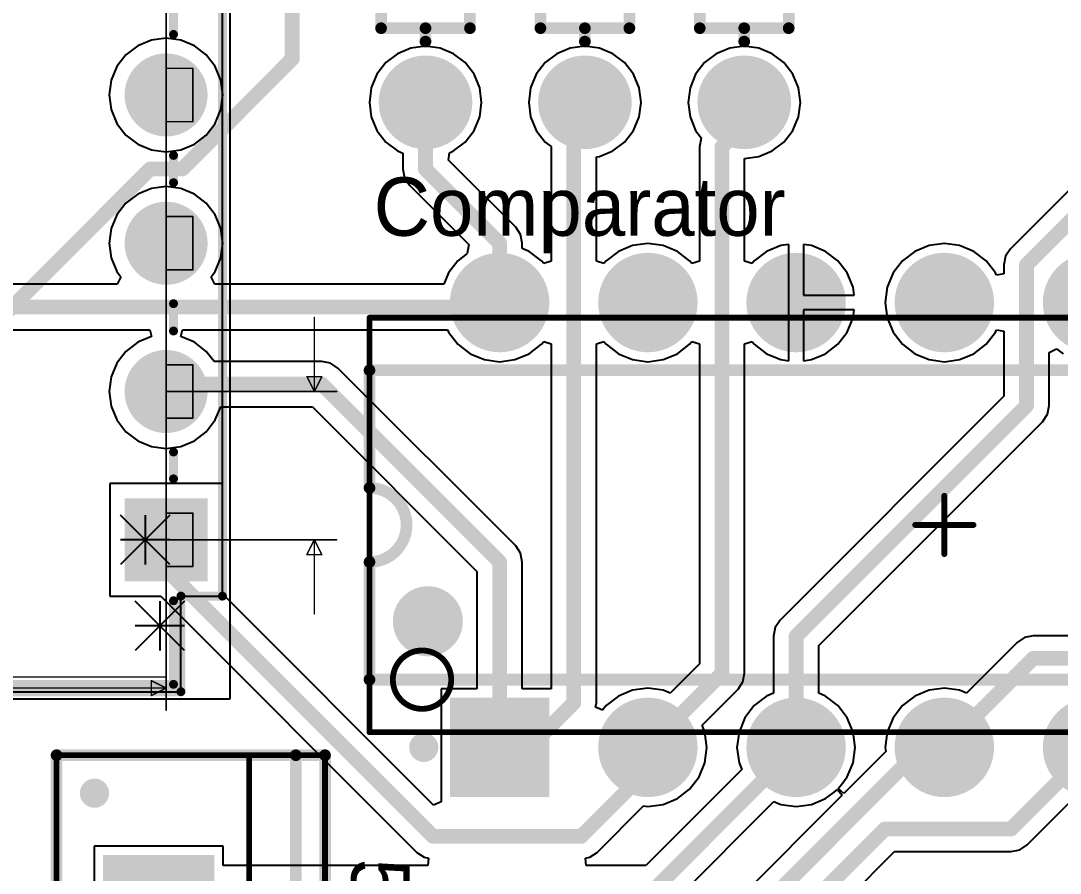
# Model space of a CAD drawing. Header units: millimetres. Extents: x 37.7 to 114.2, y 38.4 to 111.
# Drawn here: x 64.82 to 82.63, y 70.74 to 85.34 of the extents above; entities that cross this region are included whole.
import ezdxf

# ---------------------------------------------------------------- set-up
doc = ezdxf.new("R2010")
doc.units = ezdxf.units.MM
for name, color, linetype in [('BottomLayer', 5, 'Continuous'), ('BottomSolder', 6, 'Continuous'), ('KeepOutLayer', 6, 'Continuous'), ('Mechanical13', 56, 'Continuous'), ('Mechanical15', 56, 'Continuous'), ('Mechanical5', 56, 'Continuous'), ('Mechanical7', 56, 'Continuous'), ('MultiLayer', 9, 'Continuous'), ('PadHoleLayer', 156, 'Continuous'), ('TopLayer', 1, 'Continuous'), ('TopOverlay', 2, 'Continuous'), ('TopSolder', 216, 'Continuous')]:
    doc.layers.add(name, color=color, linetype=linetype)

# ---------------------------------------------------------------- blocks, each defined once
blk = doc.blocks.new('AXIAL_0_3_1')
at = {"layer": 'BottomLayer', "const_width": 0.7}
for points in [[(-4.16, 0, 1), (-3.46, 0, 1)], [(3.46, 0, 1), (4.16, 0, 1)]]:
    blk.add_lwpolyline(points, format="xyb", close=True, dxfattribs=at)
at = {"layer": 'BottomSolder', "const_width": 0.802}
for points in [[(-4.211, 0, 1), (-3.409, 0, 1)], [(3.409, 0, 1), (4.211, 0, 1)]]:
    blk.add_lwpolyline(points, format="xyb", close=True, dxfattribs=at)
at = {"layer": 'MultiLayer', "const_width": 0.7}
for points in [[(-4.16, 0, 1), (-3.46, 0, 1)], [(3.46, 0, 1), (4.16, 0, 1)]]:
    blk.add_lwpolyline(points, format="xyb", close=True, dxfattribs=at)
at = {"layer": 'PadHoleLayer', "const_width": 0.425}
for points in [[(-4.022, 0, 1), (-3.598, 0, 1)], [(3.598, 0, 1), (4.022, 0, 1)]]:
    blk.add_lwpolyline(points, format="xyb", close=True, dxfattribs=at)
at = {"layer": 'TopLayer', "const_width": 0.7}
for points in [[(-4.16, 0, 1), (-3.46, 0, 1)], [(3.46, 0, 1), (4.16, 0, 1)]]:
    blk.add_lwpolyline(points, format="xyb", close=True, dxfattribs=at)
at = {"layer": 'TopOverlay', "const_width": 0.2}
for points in [[(-2.54, 0.762), (2.54, 0.762)], [(-2.54, 0.762), (-2.54, -0.762)], [(2.54, 0.762), (2.54, 0)], [(-2.769, 0), (-2.54, 0)], [(2.54, 0), (2.54, -0.762)], [(2.54, 0), (2.769, 0)], [(-2.54, -0.762), (2.54, -0.762)]]:
    blk.add_lwpolyline(points, dxfattribs=at)
at = {"layer": 'TopOverlay', "const_width": 0.1}
for points in [[(-2.59, 0.762, 1), (-2.49, 0.762, 1)], [(-2.59, 0.762, 1), (-2.49, 0.762, 1)], [(2.49, 0.762, 1), (2.59, 0.762, 1)], [(2.49, 0.762, 1), (2.59, 0.762, 1)], [(-2.819, 0, 1), (-2.719, 0, 1)], [(-2.59, 0, 1), (-2.49, 0, 1)], [(2.49, 0, 1), (2.59, 0, 1)], [(2.49, 0, 1), (2.59, 0, 1)], [(2.49, 0, 1), (2.59, 0, 1)], [(2.719, 0, 1), (2.819, 0, 1)], [(-2.59, -0.762, 1), (-2.49, -0.762, 1)], [(-2.59, -0.762, 1), (-2.49, -0.762, 1)], [(2.49, -0.762, 1), (2.59, -0.762, 1)], [(2.49, -0.762, 1), (2.59, -0.762, 1)]]:
    blk.add_lwpolyline(points, format="xyb", close=True, dxfattribs=at)
at = {"layer": 'TopSolder', "const_width": 0.802}
for points in [[(-4.211, 0, 1), (-3.409, 0, 1)], [(3.409, 0, 1), (4.211, 0, 1)]]:
    blk.add_lwpolyline(points, format="xyb", close=True, dxfattribs=at)
blk = doc.blocks.new('AXIAL_0_3_2')
at = {"layer": 'BottomLayer', "const_width": 0.7}
for points in [[(-4.16, 0, 1), (-3.46, 0, 1)], [(3.46, 0, 1), (4.16, 0, 1)]]:
    blk.add_lwpolyline(points, format="xyb", close=True, dxfattribs=at)
at = {"layer": 'BottomSolder', "const_width": 0.802}
for points in [[(-4.211, 0, 1), (-3.409, 0, 1)], [(3.409, 0, 1), (4.211, 0, 1)]]:
    blk.add_lwpolyline(points, format="xyb", close=True, dxfattribs=at)
at = {"layer": 'MultiLayer', "const_width": 0.7}
for points in [[(-4.16, 0, 1), (-3.46, 0, 1)], [(3.46, 0, 1), (4.16, 0, 1)]]:
    blk.add_lwpolyline(points, format="xyb", close=True, dxfattribs=at)
at = {"layer": 'PadHoleLayer', "const_width": 0.425}
for points in [[(-4.022, 0, 1), (-3.598, 0, 1)], [(3.598, 0, 1), (4.022, 0, 1)]]:
    blk.add_lwpolyline(points, format="xyb", close=True, dxfattribs=at)
at = {"layer": 'TopLayer', "const_width": 0.7}
for points in [[(-4.16, 0, 1), (-3.46, 0, 1)], [(3.46, 0, 1), (4.16, 0, 1)]]:
    blk.add_lwpolyline(points, format="xyb", close=True, dxfattribs=at)
at = {"layer": 'TopOverlay', "const_width": 0.2}
for points in [[(-2.54, 0.762), (2.54, 0.762)], [(-2.54, 0.762), (-2.54, -0.762)], [(2.54, 0.762), (2.54, 0)], [(-2.769, 0), (-2.54, 0)], [(2.54, 0), (2.54, -0.762)], [(2.54, 0), (2.769, 0)], [(-2.54, -0.762), (2.54, -0.762)]]:
    blk.add_lwpolyline(points, dxfattribs=at)
at = {"layer": 'TopOverlay', "const_width": 0.1}
for points in [[(-2.59, 0.762, 1), (-2.49, 0.762, 1)], [(-2.59, 0.762, 1), (-2.49, 0.762, 1)], [(2.49, 0.762, 1), (2.59, 0.762, 1)], [(2.49, 0.762, 1), (2.59, 0.762, 1)], [(-2.819, 0, 1), (-2.719, 0, 1)], [(-2.59, 0, 1), (-2.49, 0, 1)], [(2.49, 0, 1), (2.59, 0, 1)], [(2.49, 0, 1), (2.59, 0, 1)], [(2.49, 0, 1), (2.59, 0, 1)], [(2.719, 0, 1), (2.819, 0, 1)], [(-2.59, -0.762, 1), (-2.49, -0.762, 1)], [(-2.59, -0.762, 1), (-2.49, -0.762, 1)], [(2.49, -0.762, 1), (2.59, -0.762, 1)], [(2.49, -0.762, 1), (2.59, -0.762, 1)]]:
    blk.add_lwpolyline(points, format="xyb", close=True, dxfattribs=at)
at = {"layer": 'TopSolder', "const_width": 0.802}
for points in [[(-4.211, 0, 1), (-3.409, 0, 1)], [(3.409, 0, 1), (4.211, 0, 1)]]:
    blk.add_lwpolyline(points, format="xyb", close=True, dxfattribs=at)
blk = doc.blocks.new('AXIAL_0_3_3')
at = {"layer": 'BottomLayer', "const_width": 0.7}
for points in [[(-4.16, 0, 1), (-3.46, 0, 1)], [(3.46, 0, 1), (4.16, 0, 1)]]:
    blk.add_lwpolyline(points, format="xyb", close=True, dxfattribs=at)
at = {"layer": 'BottomSolder', "const_width": 0.802}
for points in [[(-4.211, 0, 1), (-3.409, 0, 1)], [(3.409, 0, 1), (4.211, 0, 1)]]:
    blk.add_lwpolyline(points, format="xyb", close=True, dxfattribs=at)
at = {"layer": 'MultiLayer', "const_width": 0.7}
for points in [[(-4.16, 0, 1), (-3.46, 0, 1)], [(3.46, 0, 1), (4.16, 0, 1)]]:
    blk.add_lwpolyline(points, format="xyb", close=True, dxfattribs=at)
at = {"layer": 'PadHoleLayer', "const_width": 0.425}
for points in [[(-4.022, 0, 1), (-3.598, 0, 1)], [(3.598, 0, 1), (4.022, 0, 1)]]:
    blk.add_lwpolyline(points, format="xyb", close=True, dxfattribs=at)
at = {"layer": 'TopLayer', "const_width": 0.7}
for points in [[(-4.16, 0, 1), (-3.46, 0, 1)], [(3.46, 0, 1), (4.16, 0, 1)]]:
    blk.add_lwpolyline(points, format="xyb", close=True, dxfattribs=at)
at = {"layer": 'TopOverlay', "const_width": 0.2}
for points in [[(-2.54, 0.762), (2.54, 0.762)], [(-2.54, 0.762), (-2.54, -0.762)], [(2.54, 0.762), (2.54, 0)], [(-2.769, 0), (-2.54, 0)], [(2.54, 0), (2.54, -0.762)], [(2.54, 0), (2.769, 0)], [(-2.54, -0.762), (2.54, -0.762)]]:
    blk.add_lwpolyline(points, dxfattribs=at)
at = {"layer": 'TopOverlay', "const_width": 0.1}
for points in [[(-2.59, 0.762, 1), (-2.49, 0.762, 1)], [(-2.59, 0.762, 1), (-2.49, 0.762, 1)], [(2.49, 0.762, 1), (2.59, 0.762, 1)], [(2.49, 0.762, 1), (2.59, 0.762, 1)], [(-2.819, 0, 1), (-2.719, 0, 1)], [(-2.59, 0, 1), (-2.49, 0, 1)], [(2.49, 0, 1), (2.59, 0, 1)], [(2.49, 0, 1), (2.59, 0, 1)], [(2.49, 0, 1), (2.59, 0, 1)], [(2.719, 0, 1), (2.819, 0, 1)], [(-2.59, -0.762, 1), (-2.49, -0.762, 1)], [(-2.59, -0.762, 1), (-2.49, -0.762, 1)], [(2.49, -0.762, 1), (2.59, -0.762, 1)], [(2.49, -0.762, 1), (2.59, -0.762, 1)]]:
    blk.add_lwpolyline(points, format="xyb", close=True, dxfattribs=at)
at = {"layer": 'TopSolder', "const_width": 0.802}
for points in [[(-4.211, 0, 1), (-3.409, 0, 1)], [(3.409, 0, 1), (4.211, 0, 1)]]:
    blk.add_lwpolyline(points, format="xyb", close=True, dxfattribs=at)
blk = doc.blocks.new('J14_8')
at = {"layer": 'BottomLayer', "const_width": 0.711}
for points in [[(-7.976, 12.7, 1), (-7.264, 12.7, 1)], [(-7.976, 10.16, 1), (-7.264, 10.16, 1)], [(-7.976, 7.62, 1), (-7.264, 7.62, 1)]]:
    blk.add_lwpolyline(points, format="xyb", close=True, dxfattribs=at)
at = {"layer": 'BottomLayer'}
blk.add_solid([(-8.331, 14.529), (-6.909, 14.529), (-8.331, 15.951), (-6.909, 15.951)], dxfattribs=at)
at = {"layer": 'BottomSolder', "const_width": 0.711}
for points in [[(-7.976, 12.7, 1), (-7.264, 12.7, 1)], [(-7.976, 10.16, 1), (-7.264, 10.16, 1)], [(-7.976, 7.62, 1), (-7.264, 7.62, 1)]]:
    blk.add_lwpolyline(points, format="xyb", close=True, dxfattribs=at)
at = {"layer": 'BottomSolder'}
blk.add_solid([(-8.331, 14.529), (-6.909, 14.529), (-8.331, 15.951), (-6.909, 15.951)], dxfattribs=at)
at = {"layer": 'Mechanical13'}
for p, q in [((-7.684, 15.663), (-6.837, 14.817)), ((-7.684, 14.817), (-6.837, 15.663)), ((-7.26, 14.817), (-7.26, 15.663)), ((-7.684, 15.24), (-6.837, 15.24))]:
    blk.add_line(p, q, dxfattribs=at)
at = {"layer": 'Mechanical13', "const_width": 0.0254}
for points in [[(-7.62, 17.59), (-7.62, -2.349)], [(0, 17.59), (-7.62, 17.59)], [(-8.077, 15.697), (-8.077, 14.783)], [(-7.62, 15.697), (-8.077, 15.697)], [(-7.62, 15.697), (-7.62, 14.783)], [(-7.62, 14.783), (-8.077, 14.783)], [(-8.077, 13.157), (-8.077, 12.243)], [(-7.62, 13.157), (-8.077, 13.157)], [(-7.62, 13.157), (-7.62, 12.243)], [(-7.62, 12.243), (-8.077, 12.243)], [(-8.077, 10.617), (-8.077, 9.703)], [(-7.62, 10.617), (-8.077, 10.617)], [(-7.62, 10.617), (-7.62, 9.703)], [(-7.62, 9.703), (-8.077, 9.703)], [(-8.077, 8.077), (-8.077, 7.163)], [(-7.62, 8.077), (-8.077, 8.077)], [(-7.62, 8.077), (-7.62, 7.163)], [(-7.62, 7.163), (-8.077, 7.163)]]:
    blk.add_lwpolyline(points, dxfattribs=at)
at = {"layer": 'Mechanical13', "const_width": 0.0127}
for points in [[(-7.626, 17.59, 1), (-7.614, 17.59, 1)], [(-7.626, 17.59, 1), (-7.614, 17.59, 1)], [(-8.084, 15.697, 1), (-8.071, 15.697, 1)], [(-8.084, 15.697, 1), (-8.071, 15.697, 1)], [(-7.626, 15.697, 1), (-7.614, 15.697, 1)], [(-7.626, 15.697, 1), (-7.614, 15.697, 1)], [(-8.084, 14.783, 1), (-8.071, 14.783, 1)], [(-8.084, 14.783, 1), (-8.071, 14.783, 1)], [(-7.626, 14.783, 1), (-7.614, 14.783, 1)], [(-7.626, 14.783, 1), (-7.614, 14.783, 1)], [(-8.084, 13.157, 1), (-8.071, 13.157, 1)], [(-8.084, 13.157, 1), (-8.071, 13.157, 1)], [(-7.626, 13.157, 1), (-7.614, 13.157, 1)], [(-7.626, 13.157, 1), (-7.614, 13.157, 1)], [(-8.084, 12.243, 1), (-8.071, 12.243, 1)], [(-8.084, 12.243, 1), (-8.071, 12.243, 1)], [(-7.626, 12.243, 1), (-7.614, 12.243, 1)], [(-7.626, 12.243, 1), (-7.614, 12.243, 1)], [(-8.084, 10.617, 1), (-8.071, 10.617, 1)], [(-8.084, 10.617, 1), (-8.071, 10.617, 1)], [(-7.626, 10.617, 1), (-7.614, 10.617, 1)], [(-7.626, 10.617, 1), (-7.614, 10.617, 1)], [(-8.084, 9.703, 1), (-8.071, 9.703, 1)], [(-8.084, 9.703, 1), (-8.071, 9.703, 1)], [(-7.626, 9.703, 1), (-7.614, 9.703, 1)], [(-7.626, 9.703, 1), (-7.614, 9.703, 1)], [(-8.084, 8.077, 1), (-8.071, 8.077, 1)], [(-8.084, 8.077, 1), (-8.071, 8.077, 1)], [(-7.626, 8.077, 1), (-7.614, 8.077, 1)], [(-7.626, 8.077, 1), (-7.614, 8.077, 1)], [(-8.084, 7.163, 1), (-8.071, 7.163, 1)], [(-8.084, 7.163, 1), (-8.071, 7.163, 1)], [(-7.626, 7.163, 1), (-7.614, 7.163, 1)], [(-7.626, 7.163, 1), (-7.614, 7.163, 1)]]:
    blk.add_lwpolyline(points, format="xyb", close=True, dxfattribs=at)
at = {"layer": 'Mechanical15'}
for p, q in [((0.254, 17.843), (-7.874, 17.843)), ((-7.874, 17.843), (-7.874, 16.205)), ((-7.874, 16.205), (-8.585, 16.205)), ((-8.585, 16.205), (-8.585, -0.965))]:
    blk.add_line(p, q, dxfattribs=at)
at = {"layer": 'Mechanical15', "const_width": 0.152}
for points in [[(0.254, 17.843), (-7.874, 17.843)], [(-7.874, 17.843), (-7.874, 16.205)], [(-7.874, 16.205), (-8.585, 16.205)], [(-8.585, 16.205), (-8.585, -0.965)]]:
    blk.add_lwpolyline(points, dxfattribs=at)
at = {"layer": 'Mechanical15', "const_width": 0.0762}
for points in [[(-7.912, 17.843, 1), (-7.836, 17.843, 1)], [(-7.912, 17.843, 1), (-7.836, 17.843, 1)], [(-8.623, 16.205, 1), (-8.547, 16.205, 1)], [(-8.623, 16.205, 1), (-8.547, 16.205, 1)], [(-7.912, 16.205, 1), (-7.836, 16.205, 1)], [(-7.912, 16.205, 1), (-7.836, 16.205, 1)]]:
    blk.add_lwpolyline(points, format="xyb", close=True, dxfattribs=at)
at = {"layer": 'Mechanical5'}
for p, q in [((-8.712, -2.731), (-8.712, 17.971)), ((-8.712, 17.971), (1.092, 17.971))]:
    blk.add_line(p, q, dxfattribs=at)
at = {"layer": 'Mechanical7', "const_width": 0.0254}
for points in [[(-7.62, 18.161), (-7.62, 0)], [(-7.366, 17.907), (-7.62, 17.78)], [(-7.366, 17.907), (-7.366, 17.653)], [(-7.366, 17.653), (-7.62, 17.78)], [(0, 17.78), (-7.62, 17.78)], [(-10.16, 16.51), (-10.16, 15.24)], [(-10.033, 15.494), (-10.287, 15.494)], [(-10.16, 15.24), (-10.287, 15.494)], [(-10.033, 15.494), (-10.16, 15.24)], [(-7.62, 15.24), (-10.541, 15.24)], [(-7.62, 12.7), (-10.541, 12.7)], [(-10.16, 12.7), (-10.287, 12.446)], [(-10.033, 12.446), (-10.16, 12.7)], [(-10.16, 12.7), (-10.16, 11.43)], [(-10.033, 12.446), (-10.287, 12.446)]]:
    blk.add_lwpolyline(points, dxfattribs=at)
at = {"layer": 'Mechanical7', "const_width": 0.0127}
for points in [[(-7.626, 18.161, 1), (-7.614, 18.161, 1)], [(-7.372, 17.907, 1), (-7.36, 17.907, 1)], [(-7.372, 17.907, 1), (-7.36, 17.907, 1)], [(-7.626, 17.78, 1), (-7.614, 17.78, 1)], [(-7.626, 17.78, 1), (-7.614, 17.78, 1)], [(-7.626, 17.78, 1), (-7.614, 17.78, 1)], [(-7.372, 17.653, 1), (-7.36, 17.653, 1)], [(-7.372, 17.653, 1), (-7.36, 17.653, 1)], [(-10.166, 16.51, 1), (-10.154, 16.51, 1)], [(-10.293, 15.494, 1), (-10.281, 15.494, 1)], [(-10.293, 15.494, 1), (-10.281, 15.494, 1)], [(-10.039, 15.494, 1), (-10.027, 15.494, 1)], [(-10.039, 15.494, 1), (-10.027, 15.494, 1)], [(-10.547, 15.24, 1), (-10.535, 15.24, 1)], [(-10.166, 15.24, 1), (-10.154, 15.24, 1)], [(-10.166, 15.24, 1), (-10.154, 15.24, 1)], [(-10.166, 15.24, 1), (-10.154, 15.24, 1)], [(-7.626, 15.24, 1), (-7.614, 15.24, 1)], [(-10.547, 12.7, 1), (-10.535, 12.7, 1)], [(-10.166, 12.7, 1), (-10.154, 12.7, 1)], [(-10.166, 12.7, 1), (-10.154, 12.7, 1)], [(-10.166, 12.7, 1), (-10.154, 12.7, 1)], [(-7.626, 12.7, 1), (-7.614, 12.7, 1)], [(-10.293, 12.446, 1), (-10.281, 12.446, 1)], [(-10.293, 12.446, 1), (-10.281, 12.446, 1)], [(-10.039, 12.446, 1), (-10.027, 12.446, 1)], [(-10.039, 12.446, 1), (-10.027, 12.446, 1)], [(-10.166, 11.43, 1), (-10.154, 11.43, 1)]]:
    blk.add_lwpolyline(points, format="xyb", close=True, dxfattribs=at)
at = {"layer": 'MultiLayer', "const_width": 0.711}
for points in [[(-7.976, 12.7, 1), (-7.264, 12.7, 1)], [(-7.976, 10.16, 1), (-7.264, 10.16, 1)], [(-7.976, 7.62, 1), (-7.264, 7.62, 1)]]:
    blk.add_lwpolyline(points, format="xyb", close=True, dxfattribs=at)
at = {"layer": 'MultiLayer'}
blk.add_solid([(-8.331, 14.529), (-6.909, 14.529), (-8.331, 15.951), (-6.909, 15.951)], dxfattribs=at)
at = {"layer": 'PadHoleLayer', "const_width": 0.457}
for points in [[(-7.849, 15.24, 1), (-7.391, 15.24, 1)], [(-7.849, 12.7, 1), (-7.391, 12.7, 1)], [(-7.849, 10.16, 1), (-7.391, 10.16, 1)], [(-7.849, 7.62, 1), (-7.391, 7.62, 1)]]:
    blk.add_lwpolyline(points, format="xyb", close=True, dxfattribs=at)
at = {"layer": 'TopLayer', "const_width": 0.711}
for points in [[(-7.976, 12.7, 1), (-7.264, 12.7, 1)], [(-7.976, 10.16, 1), (-7.264, 10.16, 1)], [(-7.976, 7.62, 1), (-7.264, 7.62, 1)]]:
    blk.add_lwpolyline(points, format="xyb", close=True, dxfattribs=at)
at = {"layer": 'TopLayer'}
blk.add_solid([(-8.331, 14.529), (-6.909, 14.529), (-8.331, 15.951), (-6.909, 15.951)], dxfattribs=at)
at = {"layer": 'TopOverlay'}
for p, q in [((-7.938, 17.136), (-7.091, 16.29)), ((-7.938, 16.29), (-7.091, 17.136)), ((-7.514, 16.29), (-7.514, 17.136)), ((-7.938, 16.713), (-7.091, 16.713))]:
    blk.add_line(p, q, dxfattribs=at)
at = {"layer": 'TopOverlay', "const_width": 0.152}
for points in [[(-7.747, 17.716), (-7.747, 16.284)], [(0.127, 17.716), (-7.747, 17.716)], [(-7.747, 14.196), (-7.747, 13.736)], [(-7.747, 11.664), (-7.747, 11.196)], [(-7.747, 9.124), (-7.747, 8.656)], [(-7.747, 6.584), (-7.747, 6.116)]]:
    blk.add_lwpolyline(points, dxfattribs=at)
at = {"layer": 'TopOverlay', "const_width": 0.0762}
for points in [[(-7.785, 17.716, 1), (-7.709, 17.716, 1)], [(-7.785, 17.716, 1), (-7.709, 17.716, 1)], [(-7.785, 16.284, 1), (-7.709, 16.284, 1)], [(-7.785, 14.196, 1), (-7.709, 14.196, 1)], [(-7.785, 13.736, 1), (-7.709, 13.736, 1)], [(-7.785, 11.664, 1), (-7.709, 11.664, 1)], [(-7.785, 11.196, 1), (-7.709, 11.196, 1)], [(-7.785, 9.124, 1), (-7.709, 9.124, 1)], [(-7.785, 8.656, 1), (-7.709, 8.656, 1)], [(-7.785, 6.584, 1), (-7.709, 6.584, 1)]]:
    blk.add_lwpolyline(points, format="xyb", close=True, dxfattribs=at)
at = {"layer": 'TopSolder', "const_width": 0.711}
for points in [[(-7.976, 12.7, 1), (-7.264, 12.7, 1)], [(-7.976, 10.16, 1), (-7.264, 10.16, 1)], [(-7.976, 7.62, 1), (-7.264, 7.62, 1)]]:
    blk.add_lwpolyline(points, format="xyb", close=True, dxfattribs=at)
at = {"layer": 'TopSolder'}
blk.add_solid([(-8.331, 14.529), (-6.909, 14.529), (-8.331, 15.951), (-6.909, 15.951)], dxfattribs=at)
blk = doc.blocks.new('N14A_12')
at = {"layer": 'BottomLayer', "const_width": 0.75}
for points in [[(3.435, 7.62, 1), (4.185, 7.62, 1)], [(-4.185, 5.08, 1), (-3.435, 5.08, 1)], [(3.435, 5.08, 1), (4.185, 5.08, 1)], [(-4.185, 2.54, 1), (-3.435, 2.54, 1)], [(3.435, 2.54, 1), (4.185, 2.54, 1)], [(-4.185, 0, 1), (-3.435, 0, 1)], [(3.435, 0, 1), (4.185, 0, 1)], [(-4.185, -2.54, 1), (-3.435, -2.54, 1)], [(3.435, -2.54, 1), (4.185, -2.54, 1)]]:
    blk.add_lwpolyline(points, format="xyb", close=True, dxfattribs=at)
at = {"layer": 'BottomLayer'}
blk.add_solid([(-4.56, 6.87), (-3.06, 6.87), (-4.56, 8.37), (-3.06, 8.37)], dxfattribs=at)
at = {"layer": 'BottomSolder', "const_width": 0.852}
for points in [[(3.384, 7.62, 1), (4.236, 7.62, 1)], [(-4.236, 5.08, 1), (-3.384, 5.08, 1)], [(3.384, 5.08, 1), (4.236, 5.08, 1)], [(-4.236, 2.54, 1), (-3.384, 2.54, 1)], [(3.384, 2.54, 1), (4.236, 2.54, 1)], [(-4.236, 0, 1), (-3.384, 0, 1)], [(3.384, 0, 1), (4.236, 0, 1)], [(-4.236, -2.54, 1), (-3.384, -2.54, 1)], [(3.384, -2.54, 1), (4.236, -2.54, 1)]]:
    blk.add_lwpolyline(points, format="xyb", close=True, dxfattribs=at)
at = {"layer": 'BottomSolder'}
blk.add_solid([(-4.662, 6.768), (-2.958, 6.768), (-4.662, 8.472), (-2.958, 8.472)], dxfattribs=at)
at = {"layer": 'Mechanical13', "const_width": 0.1}
for points in [[(-3.55, 9.85), (-3.55, -9.85)], [(-3.55, 9.85), (3.55, 9.85)], [(3.55, 9.85), (3.55, -9.85)]]:
    blk.add_lwpolyline(points, dxfattribs=at)
at = {"layer": 'Mechanical13'}
for points, const_width in [([(-3.575, 9.85, 1), (-3.525, 9.85, 1)], 0.05), ([(-3.575, 9.85, 1), (-3.525, 9.85, 1)], 0.05), ([(3.525, 9.85, 1), (3.575, 9.85, 1)], 0.05), ([(3.525, 9.85, 1), (3.575, 9.85, 1)], 0.05), ([(-2.15, 8.95, 1), (-3.15, 8.95, 1)], 0.1), ([(-3.175, 8.95, 1), (-3.125, 8.95, 1)], 0.05), ([(-2.175, 8.95, 1), (-2.125, 8.95, 1)], 0.05)]:
    blk.add_lwpolyline(points, format="xyb", close=True, dxfattribs=dict(at, const_width=const_width))
at = {"layer": 'Mechanical15', "const_width": 0.1}
for points in [[(0, 0.5), (0, -0.5)], [(-0.5, 0), (0.5, 0)]]:
    blk.add_lwpolyline(points, dxfattribs=at)
at = {"layer": 'Mechanical15', "const_width": 0.05}
for points in [[(-0.025, 0.5, 1), (0.025, 0.5, 1)], [(-0.525, 0, 1), (-0.475, 0, 1)], [(0.475, 0, 1), (0.525, 0, 1)], [(-0.025, -0.5, 1), (0.025, -0.5, 1)]]:
    blk.add_lwpolyline(points, format="xyb", close=True, dxfattribs=at)
at = {"layer": 'MultiLayer', "const_width": 0.75}
for points in [[(3.435, 7.62, 1), (4.185, 7.62, 1)], [(-4.185, 5.08, 1), (-3.435, 5.08, 1)], [(3.435, 5.08, 1), (4.185, 5.08, 1)], [(-4.185, 2.54, 1), (-3.435, 2.54, 1)], [(3.435, 2.54, 1), (4.185, 2.54, 1)], [(-4.185, 0, 1), (-3.435, 0, 1)], [(3.435, 0, 1), (4.185, 0, 1)], [(-4.185, -2.54, 1), (-3.435, -2.54, 1)], [(3.435, -2.54, 1), (4.185, -2.54, 1)]]:
    blk.add_lwpolyline(points, format="xyb", close=True, dxfattribs=at)
at = {"layer": 'MultiLayer'}
blk.add_solid([(-4.56, 6.87), (-3.06, 6.87), (-4.56, 8.37), (-3.06, 8.37)], dxfattribs=at)
at = {"layer": 'PadHoleLayer', "const_width": 0.45}
for points in [[(-4.035, 7.62, 1), (-3.585, 7.62, 1)], [(3.585, 7.62, 1), (4.035, 7.62, 1)], [(-4.035, 5.08, 1), (-3.585, 5.08, 1)], [(3.585, 5.08, 1), (4.035, 5.08, 1)], [(-4.035, 2.54, 1), (-3.585, 2.54, 1)], [(3.585, 2.54, 1), (4.035, 2.54, 1)], [(-4.035, 0, 1), (-3.585, 0, 1)], [(3.585, 0, 1), (4.035, 0, 1)]]:
    blk.add_lwpolyline(points, format="xyb", close=True, dxfattribs=at)
at = {"layer": 'TopLayer', "const_width": 0.75}
for points in [[(3.435, 7.62, 1), (4.185, 7.62, 1)], [(-4.185, 5.08, 1), (-3.435, 5.08, 1)], [(3.435, 5.08, 1), (4.185, 5.08, 1)], [(-4.185, 2.54, 1), (-3.435, 2.54, 1)], [(3.435, 2.54, 1), (4.185, 2.54, 1)], [(-4.185, 0, 1), (-3.435, 0, 1)], [(3.435, 0, 1), (4.185, 0, 1)], [(-4.185, -2.54, 1), (-3.435, -2.54, 1)], [(3.435, -2.54, 1), (4.185, -2.54, 1)]]:
    blk.add_lwpolyline(points, format="xyb", close=True, dxfattribs=at)
at = {"layer": 'TopLayer'}
blk.add_solid([(-4.56, 6.87), (-3.06, 6.87), (-4.56, 8.37), (-3.06, 8.37)], dxfattribs=at)
at = {"layer": 'TopOverlay', "const_width": 0.2}
for points in [[(-2.65, 9.85), (-2.65, -9.85)], [(-2.65, 9.85), (-0.635, 9.85)], [(0.635, 9.85), (2.65, 9.85)], [(2.65, 9.85), (2.65, -9.85)]]:
    blk.add_lwpolyline(points, dxfattribs=at)
at = {"layer": 'TopOverlay'}
for points, const_width in [([(-2.7, 9.85, 1), (-2.6, 9.85, 1)], 0.1), ([(-2.7, 9.85, 1), (-2.6, 9.85, 1)], 0.1), ([(-0.685, 9.85, 1), (-0.585, 9.85, 1)], 0.1), ([(-0.685, 9.85, 1), (-0.585, 9.85, 1)], 0.1), ([(0.585, 9.85, 1), (0.685, 9.85, 1)], 0.1), ([(0.585, 9.85, 1), (0.685, 9.85, 1)], 0.1), ([(2.6, 9.85, 1), (2.7, 9.85, 1)], 0.1), ([(2.6, 9.85, 1), (2.7, 9.85, 1)], 0.1), ([(-1.35, 8.85, 1), (-1.95, 8.85, 1)], 0.6), ([(-3.685, 8.92, 1), (-3.935, 8.92, 1)], 0.25), ([(-2.1, 8.85, 1), (-1.8, 8.85, 1)], 0.3), ([(-1.5, 8.85, 1), (-1.2, 8.85, 1)], 0.3), ([(-3.998, 8.92, 1), (-3.873, 8.92, 1)], 0.125), ([(-3.747, 8.92, 1), (-3.622, 8.92, 1)], 0.125)]:
    blk.add_lwpolyline(points, format="xyb", close=True, dxfattribs=dict(at, const_width=const_width))
at = {"layer": 'TopOverlay', "const_width": 0.2}
blk.add_lwpolyline([(0.635, 9.85, -1), (-0.635, 9.85)], format="xyb", dxfattribs=at)
at = {"layer": 'TopSolder', "const_width": 0.852}
for points in [[(3.384, 7.62, 1), (4.236, 7.62, 1)], [(-4.236, 5.08, 1), (-3.384, 5.08, 1)], [(3.384, 5.08, 1), (4.236, 5.08, 1)], [(-4.236, 2.54, 1), (-3.384, 2.54, 1)], [(3.384, 2.54, 1), (4.236, 2.54, 1)], [(-4.236, 0, 1), (-3.384, 0, 1)], [(3.384, 0, 1), (4.236, 0, 1)], [(-4.236, -2.54, 1), (-3.384, -2.54, 1)], [(3.384, -2.54, 1), (4.236, -2.54, 1)]]:
    blk.add_lwpolyline(points, format="xyb", close=True, dxfattribs=at)
at = {"layer": 'TopSolder'}
blk.add_solid([(-4.662, 6.768), (-2.958, 6.768), (-4.662, 8.472), (-2.958, 8.472)], dxfattribs=at)
blk = doc.blocks.new('TO220_24')
at = {"layer": 'BottomLayer', "const_width": 0.85}
for points in [[(-0.425, 0, 1), (0.425, 0, 1)], [(2.115, 0, 1), (2.965, 0, 1)]]:
    blk.add_lwpolyline(points, format="xyb", close=True, dxfattribs=at)
at = {"layer": 'BottomLayer'}
blk.add_solid([(-3.39, -0.85), (-1.69, -0.85), (-3.39, 0.85), (-1.69, 0.85)], dxfattribs=at)
at = {"layer": 'BottomSolder', "const_width": 0.952}
for points in [[(-0.476, 0, 1), (0.476, 0, 1)], [(2.064, 0, 1), (3.016, 0, 1)]]:
    blk.add_lwpolyline(points, format="xyb", close=True, dxfattribs=at)
at = {"layer": 'BottomSolder'}
blk.add_solid([(-3.492, -0.952), (-1.588, -0.952), (-3.492, 0.952), (-1.588, 0.952)], dxfattribs=at)
at = {"layer": 'Mechanical13', "const_width": 0.1}
for points in [[(5.2, 2.85), (-5.2, 2.85)], [(-5.2, -1.75), (-5.2, 2.85)], [(5.2, -1.75), (5.2, 2.85)], [(5.2, 1.55), (-5.2, 1.55)], [(5.2, -1.75), (-5.2, -1.75)]]:
    blk.add_lwpolyline(points, dxfattribs=at)
at = {"layer": 'Mechanical13', "const_width": 0.05}
for points in [[(-5.225, 2.85, 1), (-5.175, 2.85, 1)], [(-5.225, 2.85, 1), (-5.175, 2.85, 1)], [(5.175, 2.85, 1), (5.225, 2.85, 1)], [(5.175, 2.85, 1), (5.225, 2.85, 1)], [(-5.225, 1.55, 1), (-5.175, 1.55, 1)], [(5.175, 1.55, 1), (5.225, 1.55, 1)], [(-5.225, -1.75, 1), (-5.175, -1.75, 1)], [(-5.225, -1.75, 1), (-5.175, -1.75, 1)], [(5.175, -1.75, 1), (5.225, -1.75, 1)], [(5.175, -1.75, 1), (5.225, -1.75, 1)]]:
    blk.add_lwpolyline(points, format="xyb", close=True, dxfattribs=at)
at = {"layer": 'Mechanical15', "const_width": 0.1}
for points in [[(0, -0.5), (0, 0.5)], [(0.5, 0), (-0.5, 0)]]:
    blk.add_lwpolyline(points, dxfattribs=at)
at = {"layer": 'Mechanical15', "const_width": 0.05}
for points in [[(-0.025, 0.5, 1), (0.025, 0.5, 1)], [(-0.525, 0, 1), (-0.475, 0, 1)], [(0.475, 0, 1), (0.525, 0, 1)], [(-0.025, -0.5, 1), (0.025, -0.5, 1)]]:
    blk.add_lwpolyline(points, format="xyb", close=True, dxfattribs=at)
at = {"layer": 'MultiLayer', "const_width": 0.85}
for points in [[(-0.425, 0, 1), (0.425, 0, 1)], [(2.115, 0, 1), (2.965, 0, 1)]]:
    blk.add_lwpolyline(points, format="xyb", close=True, dxfattribs=at)
at = {"layer": 'MultiLayer'}
blk.add_solid([(-3.39, -0.85), (-1.69, -0.85), (-3.39, 0.85), (-1.69, 0.85)], dxfattribs=at)
at = {"layer": 'PadHoleLayer', "const_width": 0.55}
for points in [[(-2.815, 0, 1), (-2.265, 0, 1)], [(-0.275, 0, 1), (0.275, 0, 1)], [(2.265, 0, 1), (2.815, 0, 1)]]:
    blk.add_lwpolyline(points, format="xyb", close=True, dxfattribs=at)
at = {"layer": 'TopLayer', "const_width": 0.85}
for points in [[(-0.425, 0, 1), (0.425, 0, 1)], [(2.115, 0, 1), (2.965, 0, 1)]]:
    blk.add_lwpolyline(points, format="xyb", close=True, dxfattribs=at)
at = {"layer": 'TopLayer'}
blk.add_solid([(-3.39, -0.85), (-1.69, -0.85), (-3.39, 0.85), (-1.69, 0.85)], dxfattribs=at)
at = {"layer": 'TopOverlay', "const_width": 0.2}
for points in [[(5.2, 2.85), (-5.2, 2.85)], [(-5.2, -1.75), (-5.2, 2.85)], [(5.2, -1.75), (5.2, 2.85)], [(5.2, 2.35), (-5.2, 2.35)], [(5.2, -1.75), (-5.2, -1.75)]]:
    blk.add_lwpolyline(points, dxfattribs=at)
at = {"layer": 'TopOverlay'}
for points, const_width in [([(-5.25, 2.85, 1), (-5.15, 2.85, 1)], 0.1), ([(-5.25, 2.85, 1), (-5.15, 2.85, 1)], 0.1), ([(5.15, 2.85, 1), (5.25, 2.85, 1)], 0.1), ([(5.15, 2.85, 1), (5.25, 2.85, 1)], 0.1), ([(-5.25, 2.35, 1), (-5.15, 2.35, 1)], 0.1), ([(5.15, 2.35, 1), (5.25, 2.35, 1)], 0.1), ([(-4.425, -1.1, 1), (-4.675, -1.1, 1)], 0.25), ([(-4.738, -1.1, 1), (-4.613, -1.1, 1)], 0.125), ([(-4.487, -1.1, 1), (-4.363, -1.1, 1)], 0.125), ([(-5.25, -1.75, 1), (-5.15, -1.75, 1)], 0.1), ([(-5.25, -1.75, 1), (-5.15, -1.75, 1)], 0.1), ([(5.15, -1.75, 1), (5.25, -1.75, 1)], 0.1), ([(5.15, -1.75, 1), (5.25, -1.75, 1)], 0.1)]:
    blk.add_lwpolyline(points, format="xyb", close=True, dxfattribs=dict(at, const_width=const_width))
at = {"layer": 'TopSolder', "const_width": 0.952}
for points in [[(-0.476, 0, 1), (0.476, 0, 1)], [(2.064, 0, 1), (3.016, 0, 1)]]:
    blk.add_lwpolyline(points, format="xyb", close=True, dxfattribs=at)
at = {"layer": 'TopSolder'}
blk.add_solid([(-3.492, -0.952), (-1.588, -0.952), (-3.492, 0.952), (-1.588, 0.952)], dxfattribs=at)

msp = doc.modelspace()

# ---------------------------------------------------------------- linework, layer by layer
at = {"layer": 'BottomLayer', "const_width": 0.254}
for points in [[(69.471, 84.691), (69.471, 89.283)], [(67.585, 82.804), (69.471, 84.691)], [(61.849, 77.618), (67.035, 82.804)], [(67.035, 82.804), (67.585, 82.804)]]:
    msp.add_lwpolyline(points, dxfattribs=at)
at = {"layer": 'BottomLayer', "const_width": 0.127}
for points in [[(69.408, 84.691, 1), (69.535, 84.691, 1)], [(69.408, 84.691, 1), (69.535, 84.691, 1)], [(66.972, 82.804, 1), (67.099, 82.804, 1)], [(66.972, 82.804, 1), (67.099, 82.804, 1)], [(67.521, 82.804, 1), (67.648, 82.804, 1)], [(67.521, 82.804, 1), (67.648, 82.804, 1)]]:
    msp.add_lwpolyline(points, format="xyb", close=True, dxfattribs=at)
at = {"layer": 'KeepOutLayer', "const_width": 0.254}
msp.add_lwpolyline([(110.236, 76.581, 1), (41.656, 76.581, 1)], format="xyb", close=True, dxfattribs=at)
at = {"layer": 'TopLayer'}
for p, q in [((67.058, 85.014), (66.823, 84.917)), ((67.31, 85.048), (67.058, 85.014)), ((67.562, 85.014), (67.31, 85.048)), ((67.797, 84.917), (67.562, 85.014)), ((66.823, 84.917), (66.622, 84.762)), ((67.998, 84.762), (67.797, 84.917)), ((71.274, 84.78), (71.075, 84.627)), ((71.506, 84.876), (71.274, 84.78)), ((71.755, 84.909), (71.506, 84.876)), ((72.004, 84.876), (71.755, 84.909)), ((72.236, 84.78), (72.004, 84.876)), ((72.435, 84.627), (72.236, 84.78)), ((74.004, 84.78), (73.805, 84.627)), ((74.236, 84.876), (74.004, 84.78)), ((74.486, 84.909), (74.236, 84.876)), ((74.735, 84.876), (74.486, 84.909)), ((74.967, 84.78), (74.735, 84.876)), ((75.166, 84.627), (74.967, 84.78)), ((76.735, 84.78), (76.536, 84.627)), ((76.967, 84.876), (76.735, 84.78)), ((77.216, 84.909), (76.967, 84.876)), ((77.465, 84.876), (77.216, 84.909)), ((77.697, 84.78), (77.465, 84.876)), ((77.896, 84.627), (77.697, 84.78)), ((66.622, 84.762), (66.467, 84.561)), ((68.153, 84.561), (67.998, 84.762)), ((71.075, 84.627), (70.922, 84.428)), ((72.588, 84.428), (72.435, 84.627)), ((73.805, 84.627), (73.652, 84.428)), ((75.319, 84.428), (75.166, 84.627)), ((76.536, 84.627), (76.383, 84.428)), ((78.049, 84.428), (77.896, 84.627)), ((66.467, 84.561), (66.37, 84.326)), ((68.25, 84.326), (68.153, 84.561)), ((70.922, 84.428), (70.826, 84.196)), ((72.684, 84.196), (72.588, 84.428)), ((73.652, 84.428), (73.556, 84.196)), ((75.415, 84.196), (75.319, 84.428)), ((76.383, 84.428), (76.287, 84.196)), ((78.145, 84.196), (78.049, 84.428)), ((66.37, 84.326), (66.336, 84.074)), ((68.284, 84.074), (68.25, 84.326)), ((66.336, 84.074), (66.37, 83.822)), ((68.25, 83.822), (68.284, 84.074)), ((70.826, 84.196), (70.793, 83.947)), ((72.717, 83.947), (72.684, 84.196)), ((73.556, 84.196), (73.523, 83.947)), ((75.448, 83.947), (75.415, 84.196)), ((76.287, 84.196), (76.254, 83.947)), ((78.178, 83.947), (78.145, 84.196)), ((84.434, 84.095), (81.779, 81.44)), ((70.793, 83.947), (70.826, 83.698)), ((72.684, 83.698), (72.717, 83.947)), ((73.523, 83.947), (73.556, 83.698)), ((75.415, 83.698), (75.448, 83.947)), ((76.254, 83.947), (76.287, 83.698)), ((78.145, 83.698), (78.178, 83.947)), ((66.37, 83.822), (66.467, 83.587)), ((68.153, 83.587), (68.25, 83.822)), ((66.467, 83.587), (66.622, 83.386)), ((67.998, 83.386), (68.153, 83.587)), ((70.826, 83.698), (70.922, 83.466)), ((72.588, 83.466), (72.684, 83.698)), ((73.556, 83.698), (73.652, 83.466)), ((75.319, 83.466), (75.415, 83.698)), ((76.287, 83.698), (76.383, 83.466)), ((78.049, 83.466), (78.145, 83.698)), ((66.622, 83.386), (66.823, 83.231)), ((67.797, 83.231), (67.998, 83.386)), ((70.922, 83.466), (71.075, 83.267)), ((72.435, 83.267), (72.588, 83.466)), ((73.652, 83.466), (73.805, 83.267)), ((75.166, 83.267), (75.319, 83.466)), ((76.383, 83.466), (76.48, 83.339)), ((77.896, 83.267), (78.049, 83.466)), ((66.823, 83.231), (67.058, 83.134)), ((67.562, 83.134), (67.797, 83.231)), ((71.075, 83.267), (71.274, 83.114)), ((72.236, 83.114), (72.435, 83.267)), ((73.805, 83.267), (73.907, 83.189)), ((73.907, 83.189), (73.907, 81.227)), ((74.967, 83.114), (75.166, 83.267)), ((76.476, 83.334), (76.447, 83.185)), ((76.447, 83.185), (76.447, 81.227)), ((76.48, 83.339), (76.476, 83.334)), ((77.697, 83.114), (77.896, 83.267)), ((67.058, 83.134), (67.31, 83.1)), ((67.31, 83.1), (67.562, 83.134)), ((71.274, 83.114), (71.367, 83.075)), ((71.367, 83.075), (71.367, 82.804)), ((72.15, 82.958), (72.164, 83.084)), ((72.164, 83.084), (72.236, 83.114)), ((74.683, 83.011), (74.735, 83.018)), ((74.683, 81.227), (74.683, 83.011)), ((74.735, 83.018), (74.967, 83.114)), ((77.223, 82.986), (77.465, 83.018)), ((77.465, 83.018), (77.697, 83.114)), ((73.3, 81.809), (72.15, 82.958)), ((77.223, 81.227), (77.223, 82.986)), ((71.367, 82.804), (71.396, 82.655)), ((71.396, 82.655), (71.48, 82.529)), ((67.058, 82.474), (66.823, 82.377)), ((67.31, 82.508), (67.058, 82.474)), ((67.562, 82.474), (67.31, 82.508)), ((67.797, 82.377), (67.562, 82.474)), ((71.48, 82.529), (72.499, 81.511)), ((66.823, 82.377), (66.622, 82.222)), ((67.998, 82.222), (67.797, 82.377)), ((66.622, 82.222), (66.467, 82.021)), ((68.153, 82.021), (67.998, 82.222)), ((66.467, 82.021), (66.37, 81.786)), ((68.25, 81.786), (68.153, 82.021)), ((66.37, 81.786), (66.336, 81.534)), ((68.284, 81.534), (68.25, 81.786)), ((73.384, 81.683), (73.3, 81.809)), ((73.413, 81.534), (73.384, 81.683)), ((66.336, 81.534), (66.37, 81.282)), ((68.25, 81.282), (68.284, 81.534)), ((72.499, 81.511), (72.471, 81.359)), ((73.413, 81.444), (73.413, 81.534)), ((73.531, 81.395), (73.413, 81.444)), ((73.741, 81.234), (73.531, 81.395)), ((75.059, 81.395), (74.849, 81.234)), ((75.303, 81.496), (75.059, 81.395)), ((75.565, 81.531), (75.303, 81.496)), ((75.827, 81.496), (75.565, 81.531)), ((76.071, 81.395), (75.827, 81.496)), ((76.281, 81.234), (76.071, 81.395)), ((77.599, 81.395), (77.389, 81.234)), ((77.843, 81.496), (77.599, 81.395)), ((77.978, 81.514), (77.843, 81.496)), ((77.978, 80.518), (77.978, 81.514)), ((78.367, 81.496), (78.232, 81.514)), ((78.232, 81.514), (78.232, 80.645)), ((78.611, 81.395), (78.367, 81.496)), ((78.821, 81.234), (78.611, 81.395)), ((80.139, 81.395), (79.929, 81.234)), ((80.383, 81.496), (80.139, 81.395)), ((80.645, 81.531), (80.383, 81.496)), ((80.907, 81.496), (80.645, 81.531)), ((81.151, 81.395), (80.907, 81.496)), ((81.361, 81.234), (81.151, 81.395)), ((81.779, 81.44), (81.695, 81.314)), ((66.37, 81.282), (66.467, 81.047)), ((68.153, 81.047), (68.25, 81.282)), ((72.309, 81.234), (72.148, 81.024)), ((72.471, 81.359), (72.309, 81.234)), ((73.78, 81.184), (73.741, 81.234)), ((73.907, 81.227), (73.78, 81.184)), ((74.81, 81.184), (74.683, 81.227)), ((74.849, 81.234), (74.81, 81.184)), ((76.32, 81.184), (76.281, 81.234)), ((76.447, 81.227), (76.32, 81.184)), ((77.35, 81.184), (77.223, 81.227)), ((77.389, 81.234), (77.35, 81.184)), ((78.982, 81.024), (78.821, 81.234)), ((79.929, 81.234), (79.768, 81.024)), ((81.522, 81.024), (81.361, 81.234)), ((81.695, 81.314), (81.666, 81.165)), ((66.467, 81.047), (66.536, 80.957)), ((68.084, 80.957), (68.153, 81.047)), ((81.666, 81.165), (81.666, 81.01)), ((66.536, 80.957), (66.473, 80.83)), ((68.147, 80.83), (68.084, 80.957)), ((72.148, 81.024), (72.068, 80.83)), ((79.083, 80.78), (78.982, 81.024)), ((79.768, 81.024), (79.667, 80.78)), ((81.539, 80.984), (81.522, 81.024)), ((81.666, 81.01), (81.539, 80.984)), ((66.473, 80.83), (61.265, 80.83)), ((72.068, 80.83), (68.147, 80.83)), ((79.101, 80.645), (79.083, 80.78)), ((79.667, 80.78), (79.632, 80.518)), ((77.978, 79.522), (77.978, 80.518)), ((78.232, 80.645), (79.101, 80.645)), ((79.632, 80.518), (79.667, 80.256)), ((79.101, 80.391), (78.232, 80.391)), ((78.232, 80.391), (78.232, 79.522)), ((79.083, 80.256), (79.101, 80.391)), ((78.982, 80.012), (79.083, 80.256)), ((79.667, 80.256), (79.768, 80.012)), ((61.426, 80.053), (67.029, 80.053)), ((67.029, 80.053), (67.058, 79.934)), ((67.562, 79.934), (67.591, 80.053)), ((67.591, 80.053), (72.131, 80.053)), ((72.131, 80.053), (72.148, 80.012)), ((72.148, 80.012), (72.309, 79.802)), ((78.821, 79.802), (78.982, 80.012)), ((79.768, 80.012), (79.929, 79.802)), ((81.361, 79.802), (81.522, 80.012)), ((81.522, 80.012), (81.539, 80.052)), ((81.539, 80.052), (81.666, 80.026)), ((81.666, 80.026), (81.666, 78.913)), ((66.823, 79.837), (66.622, 79.682)), ((67.058, 79.934), (66.823, 79.837)), ((67.797, 79.837), (67.562, 79.934)), ((67.998, 79.682), (67.797, 79.837)), ((72.309, 79.802), (72.519, 79.641)), ((73.531, 79.641), (73.741, 79.802)), ((73.741, 79.802), (73.78, 79.852)), ((73.78, 79.852), (73.907, 79.809)), ((73.907, 79.809), (73.907, 73.902)), ((74.683, 79.809), (74.81, 79.852)), ((74.683, 73.66), (74.683, 79.809)), ((74.81, 79.852), (74.849, 79.802)), ((74.849, 79.802), (75.059, 79.641)), ((76.071, 79.641), (76.281, 79.802)), ((76.281, 79.802), (76.32, 79.852)), ((76.32, 79.852), (76.447, 79.809)), ((76.447, 79.809), (76.447, 74.329)), ((77.223, 79.809), (77.35, 79.852)), ((77.223, 74.168), (77.223, 79.809)), ((77.35, 79.852), (77.389, 79.802)), ((77.389, 79.802), (77.599, 79.641)), ((78.611, 79.641), (78.821, 79.802)), ((79.929, 79.802), (80.139, 79.641)), ((81.151, 79.641), (81.361, 79.802)), ((66.622, 79.682), (66.467, 79.481)), ((68.131, 79.509), (67.998, 79.682)), ((72.519, 79.641), (72.763, 79.54)), ((73.287, 79.54), (73.531, 79.641)), ((75.059, 79.641), (75.303, 79.54)), ((75.827, 79.54), (76.071, 79.641)), ((77.599, 79.641), (77.843, 79.54)), ((78.367, 79.54), (78.611, 79.641)), ((80.139, 79.641), (80.383, 79.54)), ((80.907, 79.54), (81.151, 79.641)), ((82.442, 79.662), (82.569, 79.725)), ((82.442, 78.752), (82.442, 79.662)), ((82.569, 79.725), (82.679, 79.641)), ((66.467, 79.481), (66.37, 79.246)), ((69.977, 79.509), (68.131, 79.509)), ((70.126, 79.48), (69.977, 79.509)), ((70.252, 79.396), (70.126, 79.48)), ((72.763, 79.54), (73.025, 79.505)), ((73.025, 79.505), (73.287, 79.54)), ((75.303, 79.54), (75.565, 79.505)), ((75.565, 79.505), (75.827, 79.54)), ((77.843, 79.54), (77.978, 79.522)), ((78.232, 79.522), (78.367, 79.54)), ((80.383, 79.54), (80.645, 79.505)), ((80.645, 79.505), (80.907, 79.54)), ((73.3, 76.348), (70.252, 79.396)), ((66.37, 79.246), (66.336, 78.994)), ((66.336, 78.994), (66.37, 78.742)), ((81.666, 78.913), (77.83, 75.078)), ((66.37, 78.742), (66.467, 78.507)), ((68.153, 78.507), (68.246, 78.733)), ((68.246, 78.733), (69.816, 78.733)), ((69.816, 78.733), (72.637, 75.912)), ((82.413, 78.603), (82.442, 78.752)), ((82.329, 78.477), (82.413, 78.603)), ((66.467, 78.507), (66.622, 78.306)), ((67.998, 78.306), (68.153, 78.507)), ((78.493, 74.642), (82.329, 78.477)), ((66.622, 78.306), (66.823, 78.151)), ((67.797, 78.151), (67.998, 78.306)), ((66.823, 78.151), (67.058, 78.054)), ((67.058, 78.054), (67.31, 78.02)), ((67.31, 78.02), (67.562, 78.054)), ((67.562, 78.054), (67.797, 78.151)), ((68.275, 77.419), (66.345, 77.419)), ((66.345, 77.419), (66.345, 75.489)), ((68.275, 75.53), (68.275, 77.419)), ((73.384, 76.222), (73.3, 76.348)), ((73.413, 76.073), (73.384, 76.222)), ((73.413, 73.902), (73.413, 76.073)), ((72.637, 75.912), (72.637, 73.902)), ((71.894, 71.911), (68.275, 75.53)), ((66.345, 75.489), (67.218, 75.489)), ((67.218, 75.489), (71.607, 71.099)), ((77.83, 75.078), (77.746, 74.952)), ((77.746, 74.952), (77.717, 74.803)), ((82.169, 74.81), (82.02, 74.781)), ((84.201, 74.81), (82.169, 74.81)), ((77.717, 74.803), (77.717, 73.824)), ((78.493, 73.824), (78.493, 74.642)), ((81.894, 74.697), (81.025, 73.827)), ((82.02, 74.781), (81.894, 74.697)), ((76.447, 74.329), (75.945, 73.827)), ((77.194, 74.019), (77.223, 74.168)), ((77.11, 73.893), (77.194, 74.019)), ((72.637, 73.902), (72.021, 73.902)), ((72.021, 73.902), (72.021, 71.964)), ((73.907, 73.902), (73.413, 73.902)), ((75.059, 73.775), (74.849, 73.614)), ((75.303, 73.876), (75.059, 73.775)), ((75.565, 73.911), (75.303, 73.876)), ((75.827, 73.876), (75.565, 73.911)), ((75.945, 73.827), (75.827, 73.876)), ((76.494, 73.278), (77.11, 73.893)), ((77.599, 73.775), (77.389, 73.614)), ((77.717, 73.824), (77.599, 73.775)), ((78.611, 73.775), (78.493, 73.824)), ((78.821, 73.614), (78.611, 73.775)), ((80.139, 73.775), (79.929, 73.614)), ((80.383, 73.876), (80.139, 73.775)), ((80.645, 73.911), (80.383, 73.876)), ((80.907, 73.876), (80.645, 73.911)), ((81.025, 73.827), (80.907, 73.876)), ((74.669, 73.588), (74.683, 73.66)), ((74.788, 73.535), (74.669, 73.588)), ((74.849, 73.614), (74.788, 73.535)), ((77.389, 73.614), (77.228, 73.404)), ((78.982, 73.404), (78.821, 73.614)), ((79.929, 73.614), (79.768, 73.404)), ((77.228, 73.404), (77.127, 73.16)), ((79.083, 73.16), (78.982, 73.404)), ((79.768, 73.404), (79.667, 73.16)), ((76.543, 73.16), (76.494, 73.278)), ((76.578, 72.898), (76.543, 73.16)), ((77.127, 73.16), (77.092, 72.898)), ((79.118, 72.898), (79.083, 73.16)), ((79.667, 73.16), (79.632, 72.898)), ((76.543, 72.636), (76.578, 72.898)), ((77.092, 72.898), (77.127, 72.636)), ((79.083, 72.636), (79.118, 72.898)), ((79.632, 72.898), (79.642, 72.825)), ((79.642, 72.825), (78.924, 72.107)), ((77.176, 72.518), (75.531, 70.873)), ((76.442, 72.392), (76.543, 72.636)), ((77.127, 72.636), (77.176, 72.518)), ((78.982, 72.392), (79.083, 72.636)), ((76.281, 72.182), (76.442, 72.392)), ((78.888, 72.269), (78.982, 72.392)), ((76.071, 72.021), (76.281, 72.182)), ((78.734, 72.115), (78.812, 72.175)), ((78.812, 72.175), (78.896, 72.079)), ((78.828, 72.191), (78.888, 72.269)), ((78.924, 72.107), (78.828, 72.191)), ((72.021, 71.964), (71.894, 71.911)), ((75.827, 71.92), (76.071, 72.021)), ((75.967, 70.21), (77.725, 71.969)), ((78.896, 72.079), (76.674, 69.857)), ((77.725, 71.969), (77.843, 71.92)), ((78.367, 71.92), (78.611, 72.021)), ((78.611, 72.021), (78.734, 72.115)), ((82.063, 71.226), (82.805, 71.969)), ((74.697, 71.099), (75.492, 71.895)), ((75.492, 71.895), (75.565, 71.885)), ((75.565, 71.885), (75.827, 71.92)), ((77.843, 71.92), (78.105, 71.885)), ((78.105, 71.885), (78.367, 71.92)), ((68.287, 71.208), (66.079, 71.208)), ((66.079, 71.208), (66.079, 69.549)), ((68.287, 70.873), (68.287, 71.208)), ((71.607, 71.099), (71.733, 71.015)), ((74.571, 71.015), (74.697, 71.099)), ((77.364, 68.686), (79.79, 71.113)), ((79.79, 71.113), (81.788, 71.113)), ((81.788, 71.113), (81.937, 71.142)), ((81.937, 71.142), (82.063, 71.226)), ((71.733, 71.015), (71.807, 71)), ((71.807, 71), (71.794, 70.873)), ((74.497, 71), (74.571, 71.015)), ((74.51, 70.873), (74.497, 71)), ((71.794, 70.873), (68.287, 70.873)), ((75.531, 70.873), (74.51, 70.873))]:
    msp.add_line(p, q, dxfattribs=at)
at = {"layer": 'TopLayer', "const_width": 0.254}
msp.add_lwpolyline([(107.618, 97.822, -1.871653), (44.274, 97.822)], format="xyb", dxfattribs=at)
for points in [[(71.755, 82.804), (71.755, 83.947)], [(74.295, 83.756), (74.486, 83.947)], [(77.216, 83.566), (77.216, 83.947)], [(82.054, 81.165), (84.709, 83.82)], [(74.295, 73.66), (74.295, 83.756)], [(76.835, 83.185), (77.216, 83.566)], [(76.835, 74.168), (76.835, 83.185)], [(71.755, 82.804), (73.025, 81.534)], [(73.025, 80.518), (73.025, 81.534)], [(82.054, 78.752), (82.054, 81.165)], [(61.265, 80.442), (73.025, 80.442)], [(73.025, 80.442), (73.025, 80.518)], [(67.31, 79.121), (69.977, 79.121)], [(69.977, 79.121), (73.025, 76.073)], [(78.105, 74.803), (82.054, 78.752)], [(67.31, 76.454), (67.31, 76.581)], [(67.31, 75.946), (67.31, 76.454)], [(67.31, 75.946), (71.882, 71.374)], [(73.025, 72.898), (73.025, 76.073)], [(78.105, 72.898), (78.105, 74.803)], [(80.645, 72.898), (82.169, 74.422)], [(82.169, 74.422), (84.201, 74.422)], [(75.565, 72.898), (76.835, 74.168)], [(73.533, 72.898), (74.295, 73.66)], [(73.025, 72.898), (73.533, 72.898)], [(75.565, 72.517), (75.565, 72.898)], [(75.692, 70.485), (78.105, 72.898)], [(76.835, 69.469), (80.264, 72.898)], [(80.264, 72.898), (80.645, 72.898)], [(81.788, 71.501), (83.185, 72.898)], [(74.422, 71.374), (75.565, 72.517)], [(77.089, 68.961), (79.629, 71.501)], [(79.629, 71.501), (81.788, 71.501)], [(71.882, 71.374), (74.422, 71.374)]]:
    msp.add_lwpolyline(points, dxfattribs=at)
at = {"layer": 'TopLayer', "const_width": 0.127}
for points in [[(71.691, 83.947, 1), (71.819, 83.947, 1)], [(74.422, 83.947, 1), (74.549, 83.947, 1)], [(77.153, 83.947, 1), (77.279, 83.947, 1)], [(74.231, 83.756, 1), (74.359, 83.756, 1)], [(74.231, 83.756, 1), (74.359, 83.756, 1)], [(77.153, 83.566, 1), (77.279, 83.566, 1)], [(77.153, 83.566, 1), (77.279, 83.566, 1)], [(76.771, 83.185, 1), (76.898, 83.185, 1)], [(76.771, 83.185, 1), (76.898, 83.185, 1)], [(71.691, 82.804, 1), (71.819, 82.804, 1)], [(71.691, 82.804, 1), (71.819, 82.804, 1)], [(72.962, 81.534, 1), (73.088, 81.534, 1)], [(72.962, 81.534, 1), (73.088, 81.534, 1)], [(81.99, 81.165, 1), (82.117, 81.165, 1)], [(81.99, 81.165, 1), (82.117, 81.165, 1)], [(72.962, 80.518, 1), (73.088, 80.518, 1)], [(72.962, 80.518, 1), (73.088, 80.518, 1)], [(72.962, 80.442, 1), (73.088, 80.442, 1)], [(72.962, 80.442, 1), (73.088, 80.442, 1)], [(67.246, 79.121, 1), (67.373, 79.121, 1)], [(69.913, 79.121, 1), (70.04, 79.121, 1)], [(69.913, 79.121, 1), (70.04, 79.121, 1)], [(81.99, 78.752, 1), (82.117, 78.752, 1)], [(81.99, 78.752, 1), (82.117, 78.752, 1)], [(67.246, 76.581, 1), (67.373, 76.581, 1)], [(67.246, 76.454, 1), (67.373, 76.454, 1)], [(67.246, 76.454, 1), (67.373, 76.454, 1)], [(67.246, 75.946, 1), (67.373, 75.946, 1)], [(67.246, 75.946, 1), (67.373, 75.946, 1)], [(72.962, 76.073, 1), (73.088, 76.073, 1)], [(72.962, 76.073, 1), (73.088, 76.073, 1)], [(78.041, 74.803, 1), (78.168, 74.803, 1)], [(78.041, 74.803, 1), (78.168, 74.803, 1)], [(82.105, 74.422, 1), (82.232, 74.422, 1)], [(82.105, 74.422, 1), (82.232, 74.422, 1)], [(76.771, 74.168, 1), (76.898, 74.168, 1)], [(76.771, 74.168, 1), (76.898, 74.168, 1)], [(74.231, 73.66, 1), (74.359, 73.66, 1)], [(74.231, 73.66, 1), (74.359, 73.66, 1)], [(72.962, 72.898, 1), (73.088, 72.898, 1)], [(72.962, 72.898, 1), (73.088, 72.898, 1)], [(73.469, 72.898, 1), (73.596, 72.898, 1)], [(73.469, 72.898, 1), (73.596, 72.898, 1)], [(75.501, 72.898, 1), (75.629, 72.898, 1)], [(75.501, 72.898, 1), (75.629, 72.898, 1)], [(78.041, 72.898, 1), (78.168, 72.898, 1)], [(78.041, 72.898, 1), (78.168, 72.898, 1)], [(80.201, 72.898, 1), (80.328, 72.898, 1)], [(80.201, 72.898, 1), (80.328, 72.898, 1)], [(80.581, 72.898, 1), (80.709, 72.898, 1)], [(80.581, 72.898, 1), (80.709, 72.898, 1)], [(75.501, 72.517, 1), (75.629, 72.517, 1)], [(75.501, 72.517, 1), (75.629, 72.517, 1)], [(79.565, 71.501, 1), (79.692, 71.501, 1)], [(79.565, 71.501, 1), (79.692, 71.501, 1)], [(81.724, 71.501, 1), (81.852, 71.501, 1)], [(81.724, 71.501, 1), (81.852, 71.501, 1)], [(71.819, 71.374, 1), (71.945, 71.374, 1)], [(71.819, 71.374, 1), (71.945, 71.374, 1)], [(74.359, 71.374, 1), (74.486, 71.374, 1)], [(74.359, 71.374, 1), (74.486, 71.374, 1)]]:
    msp.add_lwpolyline(points, format="xyb", close=True, dxfattribs=at)

# ---------------------------------------------------------------- block references
for name, p, rotation in [('J14_8', (59.69, 91.694), 180), ('AXIAL_0_3_1', (71.755, 87.757), 90), ('AXIAL_0_3_2', (74.486, 87.757), 90), ('AXIAL_0_3_3', (77.216, 87.757), 90), ('N14A_12', (80.645, 76.708), 90), ('TO220_24', (67.183, 67.564), 270)]:
    msp.add_blockref(name, p, dxfattribs=dict(rotation=rotation))

# ---------------------------------------------------------------- texts
at = {"layer": 'TopOverlay'}
msp.add_text('Comparator', height=1, dxfattribs=at).set_placement((70.866, 81.661))
msp.add_text('5V Reg', height=1, rotation=270, dxfattribs=at).set_placement((70.485, 70.993))

doc.saveas('drawing.dxf')
